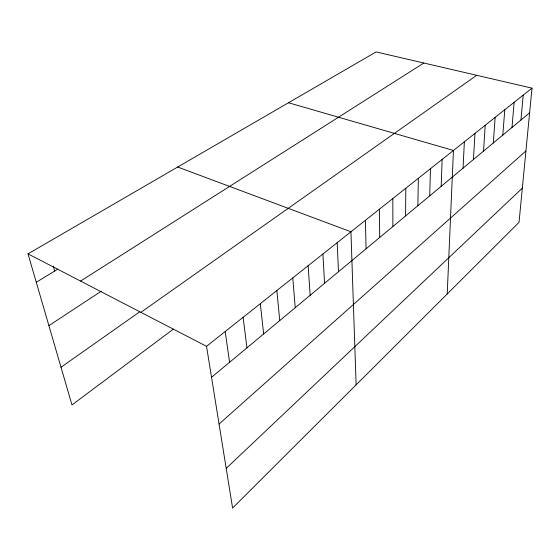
<?xml version="1.0" encoding="UTF-8"?>
<svg xmlns="http://www.w3.org/2000/svg" width="560" height="560" viewBox="0 0 560 560"><rect width="100%" height="100%" fill="white"/><g stroke="black" fill="none" stroke-linecap="round" stroke-linejoin="round"><path stroke-width="0.84" d="M405.58 215.943L405.825 188.244M417.858 205.737L418.348 178.304M429.716 195.874L430.451 168.707M441.189 186.333L442.141 159.432M447.216 293.972L453.446 150.465L288.491 102.753M463.036 168.175L464.38 141.785M473.445 159.516L474.971 133.385M483.525 151.13L485.226 125.251M493.304 143.003L495.159 117.369M502.796 135.114L504.791 109.732M512.001 127.463L514.136 102.319M520.933 120.029L523.201 95.13M532 88.144L519.029 222.341L232.589 508.067L206.542 346.325L28 253.855L376.11 51.933L532 88.144L206.542 346.325M226.198 468.377L522.333 188.139M219.058 424.06L525.931 150.955M211.533 377.293L529.613 112.812M173.39 329.119L71.974 404.943L28 253.855M140.903 312.333L476.693 75.299M61.005 367.262L139.699 311.822M48.895 325.661L101.255 291.207M80.57 281.078L423.829 63.021M36.274 282.282L57.596 269.262M177.681 167.027L350.938 231.777L356.125 384.839M53.277 266.098L54.642 271.075M225.19 331.534L229.593 362.278M243.096 317.331L246.96 347.837M260.302 303.681L263.662 333.949M276.857 290.549L279.741 320.579M292.782 277.914L295.232 307.699M308.126 265.741L310.17 295.281M322.91 254.009L324.576 283.304M337.176 242.697L338.485 271.74M365.428 220.283L366.065 248.801M379.386 209.209L379.715 237.454M392.84 198.534L392.875 226.513"/></g></svg>
